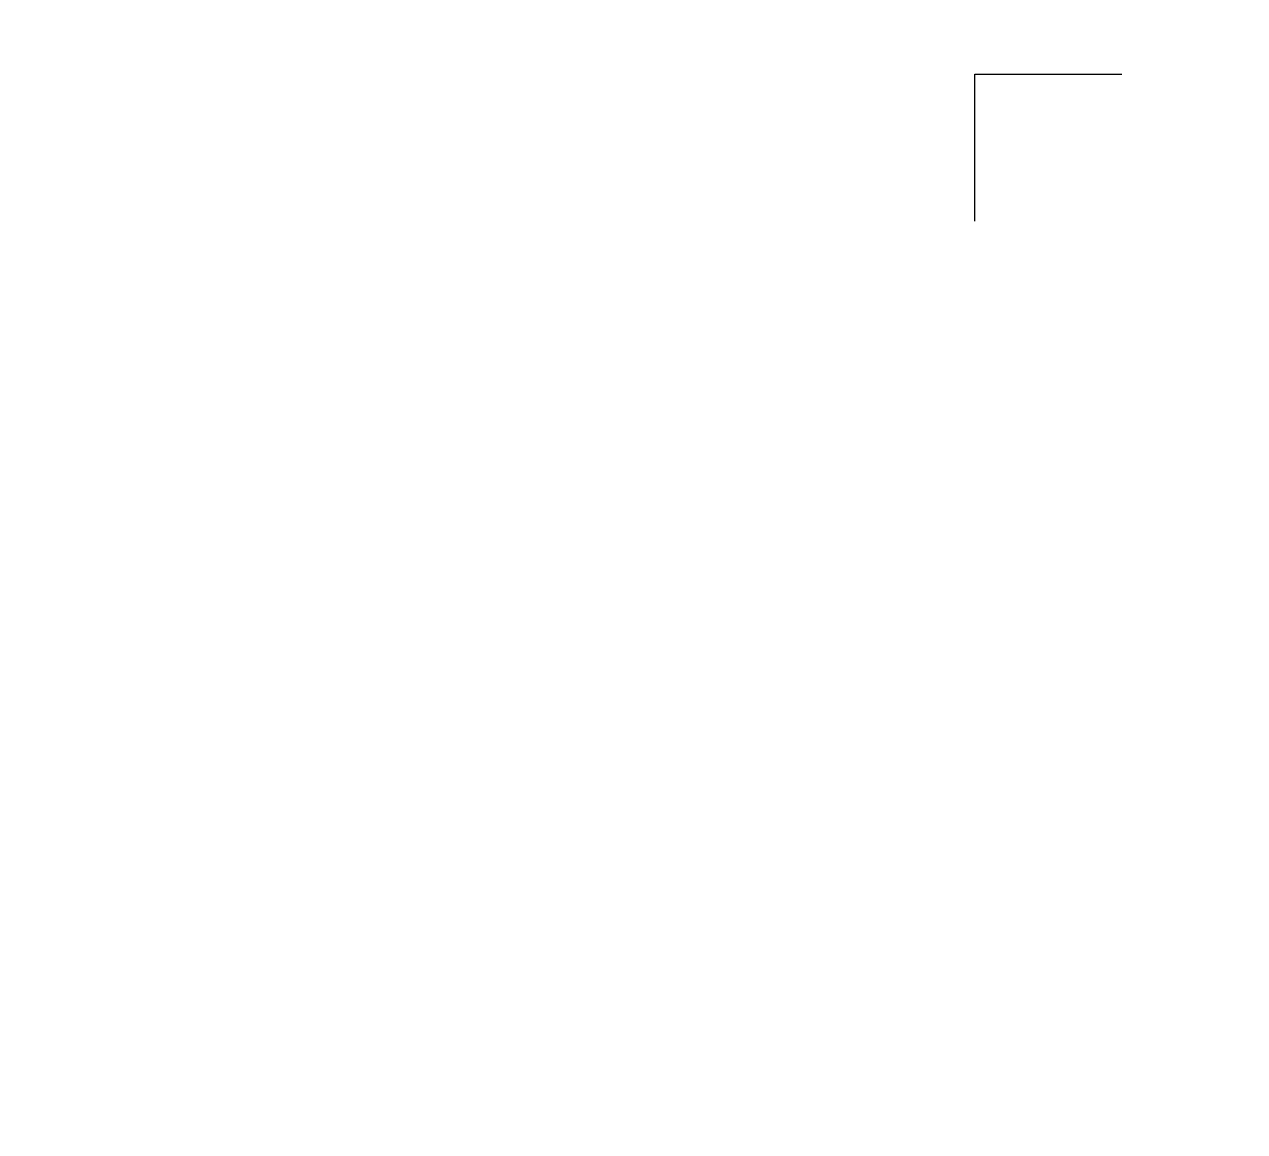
# Model space of a CAD drawing. Header units: millimetres. Extents: x -20000 to 230000, y -17405 to 25402.
# Drawn here: x 83619 to 84449, y -6006 to -5253 of the extents above; entities that cross this region are included whole.
import ezdxf

# ---------------------------------------------------------------- set-up
doc = ezdxf.new("R2010")
doc.units = ezdxf.units.MM
doc.header["$PDMODE"] = 35
doc.header["$PDSIZE"] = 0.5
doc.layers.get('Defpoints').update_dxf_attribs({"true_color": 0xc2a584})
doc.layers.add('Intouchable', color=252, linetype='Continuous', lineweight=13, plot=False)
doc.styles.add('Texte Poralu', font='tahomabd.ttf')
doc.dimstyles.new('30 - 1000', dxfattribs={"dimtxt": 10, "dimasz": 10, "dimexe": 5, "dimexo": 2.5, "dimgap": 5, "dimtad": 1, "dimdec": 1, "dimtxsty": 'Texte Poralu', "dimcen": 5, "dimazin": 0, "dimtfac": 1, "dimtdec": 1, "dimtmove": 0, "dimatfit": 3, "dimfxl": 1, "dimarcsym": 0})

# ---------------------------------------------------------------- blocks, each defined once
blk = doc.blocks.new('Cadre centrage dessin')
at = {"layer": 'Defpoints'}
for p, q in [((-735, -1016.5), (-635, -1016.5)), ((-735, -1116.5), (-735, -1016.5))]:
    blk.add_line(p, q, dxfattribs=at)
blk = doc.blocks.new('*D852')
at = {"layer": 'Defpoints', "color": 0, "lineweight": -2, "transparency": 16777216}
blk.add_line((84840, -3795.67), (84875.99, -3795.67), dxfattribs=at)
at = {"layer": 'Defpoints', "color": 0, "transparency": 16777216}
for p in [(84837.5, -3795.67), (84837.5, -3795.67), (80000, -6005.67)]:
    blk.add_point(p, dxfattribs=at)
at = {"layer": 'Defpoints', "color": 0, "transparency": 16777216, "insert": (84859.25, -3785.46), "char_height": 10, "attachment_point": 5, "style": 'Texte Poralu'}
blk.add_mtext('2210', dxfattribs=at)
blk = doc.blocks.new('*D853')
at = {"layer": 'Defpoints', "color": 0, "lineweight": -2, "transparency": 16777216}
blk.add_line((85120, -3615.67), (85155.99, -3615.67), dxfattribs=at)
at = {"layer": 'Defpoints', "color": 0, "transparency": 16777216}
for p in [(85117.5, -3615.67), (85117.5, -3615.67), (80000, -6005.67)]:
    blk.add_point(p, dxfattribs=at)
at = {"layer": 'Defpoints', "color": 0, "transparency": 16777216, "insert": (85139.25, -3605.46), "char_height": 10, "attachment_point": 5, "style": 'Texte Poralu'}
blk.add_mtext('2390', dxfattribs=at)
blk = doc.blocks.new('*D854')
at = {"layer": 'Defpoints', "color": 0, "lineweight": -2, "transparency": 16777216}
blk.add_line((85420, -3505.67), (85455.99, -3505.67), dxfattribs=at)
at = {"layer": 'Defpoints', "color": 0, "transparency": 16777216}
for p in [(85417.5, -3505.67), (85417.5, -3505.67), (80000, -6005.67)]:
    blk.add_point(p, dxfattribs=at)
at = {"layer": 'Defpoints', "color": 0, "transparency": 16777216, "insert": (85439.25, -3495.46), "char_height": 10, "attachment_point": 5, "style": 'Texte Poralu'}
blk.add_mtext('2500', dxfattribs=at)
blk = doc.blocks.new('*D855')
at = {"layer": 'Defpoints', "color": 0, "lineweight": -2, "transparency": 16777216}
blk.add_line((84750, -3805.67), (84785.99, -3805.67), dxfattribs=at)
at = {"layer": 'Defpoints', "color": 0, "transparency": 16777216}
for p in [(84747.5, -3805.67), (84747.5, -3805.67), (80000, -6005.67)]:
    blk.add_point(p, dxfattribs=at)
at = {"layer": 'Defpoints', "color": 0, "transparency": 16777216, "insert": (84769.25, -3795.46), "char_height": 10, "attachment_point": 5, "style": 'Texte Poralu'}
blk.add_mtext('2200', dxfattribs=at)

msp = doc.modelspace()

# ---------------------------------------------------------------- block references
at = {"layer": 'Intouchable'}
msp.add_blockref('Cadre centrage dessin', (85000, -4270), dxfattribs=at)

# ---------------------------------------------------------------- dimensions: what is measured, and where the dimension line sits
at = {"layer": 'Defpoints'}
for feature_location, picture, middle in [((85417.5, -3505.67), '*D854', (85439.25, -3495.46)), ((85117.5, -3615.67), '*D853', (85139.25, -3605.46)), ((84837.5, -3795.67), '*D852', (84859.25, -3785.46)), ((84747.5, -3805.67), '*D855', (84769.25, -3795.46))]:
    dim = msp.add_ordinate_dim(feature_location=feature_location, offset=(0, 0), dtype=0, origin=(80000, -6005.67), dimstyle='30 - 1000', dxfattribs=at)
    dim.commit()
    dim.dimension.update_dxf_attribs({"geometry": picture, "text_midpoint": middle})

doc.saveas('drawing.dxf')
